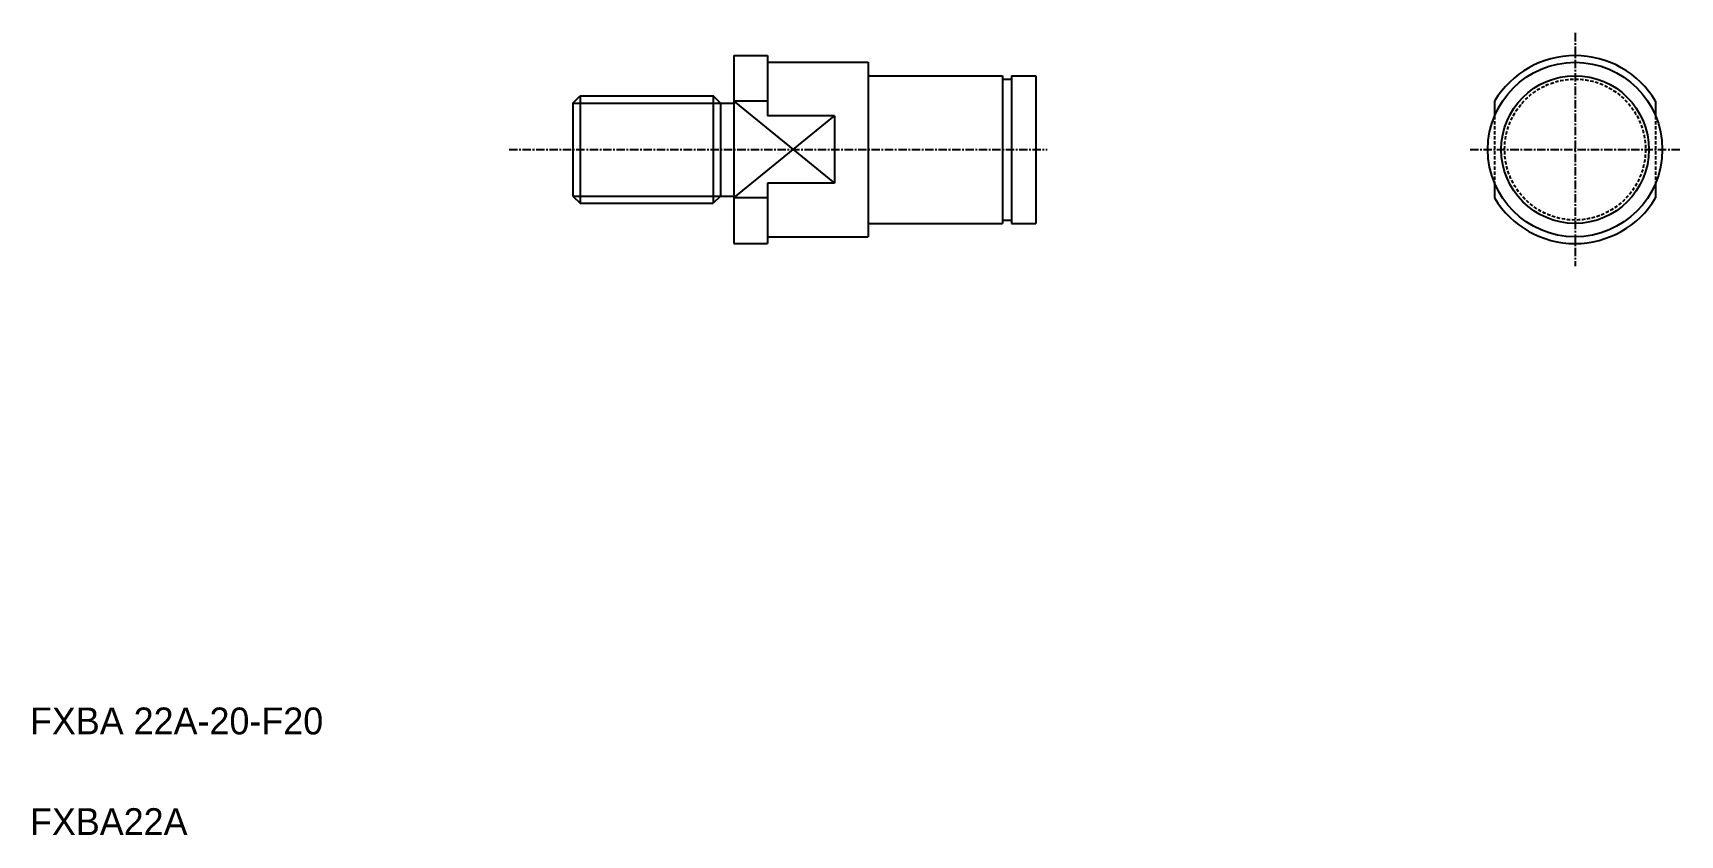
# Model space of a CAD drawing. Extents: x -7 to 239, y 122 to 242.
import ezdxf

# ---------------------------------------------------------------- set-up
doc = ezdxf.new("R2010")
doc.units = 0
doc.linetypes.add('CENTER', pattern=[2, 1.25, -0.25, 0.25, -0.25])
doc.linetypes.add('DASHED', pattern=[0.75, 0.5, -0.25])
doc.layers.get('0').update_dxf_attribs({"linetype": 'CONTINUOUS'})
doc.layers.add('CENTER', color=1, linetype='CENTER')

msp = doc.modelspace()

# ---------------------------------------------------------------- linework, layer by layer
at = {"color": 7, "linetype": 'CONTINUOUS'}
for p, q in [((97.54, 238.54), (97.54, 210.54)), ((97.54, 238.54), (102.54, 238.54)), ((102.54, 238.54), (102.54, 229.54)), ((102.54, 237.54), (117.54, 237.54)), ((117.54, 237.54), (117.54, 211.54)), ((117.74, 235.54), (137.54, 235.54)), ((137.54, 235.54), (137.54, 213.54)), ((137.54, 235.04), (138.89, 235.04)), ((138.89, 235.54), (138.89, 213.54)), ((138.89, 235.54), (142.54, 235.54)), ((142.54, 235.54), (142.54, 213.54)), ((73.54, 231.46), (74.62, 232.54)), ((73.54, 231.46), (73.54, 217.62)), ((74.62, 232.54), (74.62, 216.54)), ((74.62, 232.54), (94.46, 232.54)), ((94.46, 232.54), (94.46, 216.54)), ((95.54, 231.46), (94.46, 232.54)), ((95.54, 231.46), (97.54, 231.46)), ((95.54, 231.46), (95.54, 217.62)), ((102.54, 231.75), (97.54, 231.75)), ((210.9, 231.75), (210.9, 229.54)), ((234.9, 231.75), (234.9, 229.54)), ((112.54, 229.54), (102.54, 229.54)), ((112.54, 229.54), (112.54, 219.54)), ((112.54, 219.54), (102.54, 219.54)), ((102.54, 219.54), (102.54, 210.54)), ((210.9, 219.54), (210.9, 217.33)), ((234.9, 219.54), (234.9, 217.33)), ((73.54, 217.62), (74.62, 216.54)), ((74.62, 216.54), (94.46, 216.54)), ((95.54, 217.62), (94.46, 216.54)), ((95.54, 217.62), (97.54, 217.62)), ((102.54, 217.33), (97.54, 217.33)), ((137.54, 214.04), (138.89, 214.04)), ((102.54, 211.54), (117.54, 211.54)), ((117.74, 213.54), (137.54, 213.54)), ((138.89, 213.54), (142.54, 213.54)), ((97.54, 210.54), (102.54, 210.54))]:
    msp.add_line(p, q, dxfattribs=at)
at = {"color": 3, "linetype": 'CONTINUOUS'}
for p, q in [((73.54, 231.46), (95.54, 231.46)), ((97.54, 231.75), (112.54, 219.54)), ((97.54, 217.33), (112.54, 229.54)), ((73.54, 217.62), (95.54, 217.62))]:
    msp.add_line(p, q, dxfattribs=at)
at = {"color": 3, "linetype": 'DASHED'}
for p, q in [((210.9, 229.54), (210.9, 219.54)), ((234.9, 229.54), (234.9, 219.54))]:
    msp.add_line(p, q, dxfattribs=at)
at = {"color": 7, "linetype": 'CONTINUOUS'}
for radius in [13, 11]:
    msp.add_circle((222.9, 224.54), radius, dxfattribs=at)
at = {"color": 3, "linetype": 'DASHED'}
msp.add_circle((222.9, 224.54), 10.5, dxfattribs=at)
at = {"color": 7, "linetype": 'CONTINUOUS'}
for centre, radius, start, end in [((222.9, 224.54), 14, 31.0027, 148.9973), ((117.74, 235.74), 0.2, 180, 270), ((222.9, 224.54), 14, 211.0027, 328.9973), ((117.74, 213.34), 0.2, 90, 180)]:
    msp.add_arc(centre, radius, start, end, dxfattribs=at)
at = {"layer": 'CENTER', "color": 1, "linetype": 'CENTER'}
for p, q in [((222.9, 241.91), (222.9, 207.17)), ((64.04, 224.54), (144.2, 224.54)), ((207.25, 224.54), (238.55, 224.54))]:
    msp.add_line(p, q, dxfattribs=at)

# ---------------------------------------------------------------- texts
at = {"color": 7, "linetype": 'CONTINUOUS'}
for s, p in [('FXBA 22A-20-F20', (-7.38, 137.42)), ('FXBA22A', (-7.38, 122.42))]:
    msp.add_text(s, height=4, dxfattribs=at).set_placement(p)

doc.saveas('drawing.dxf')
